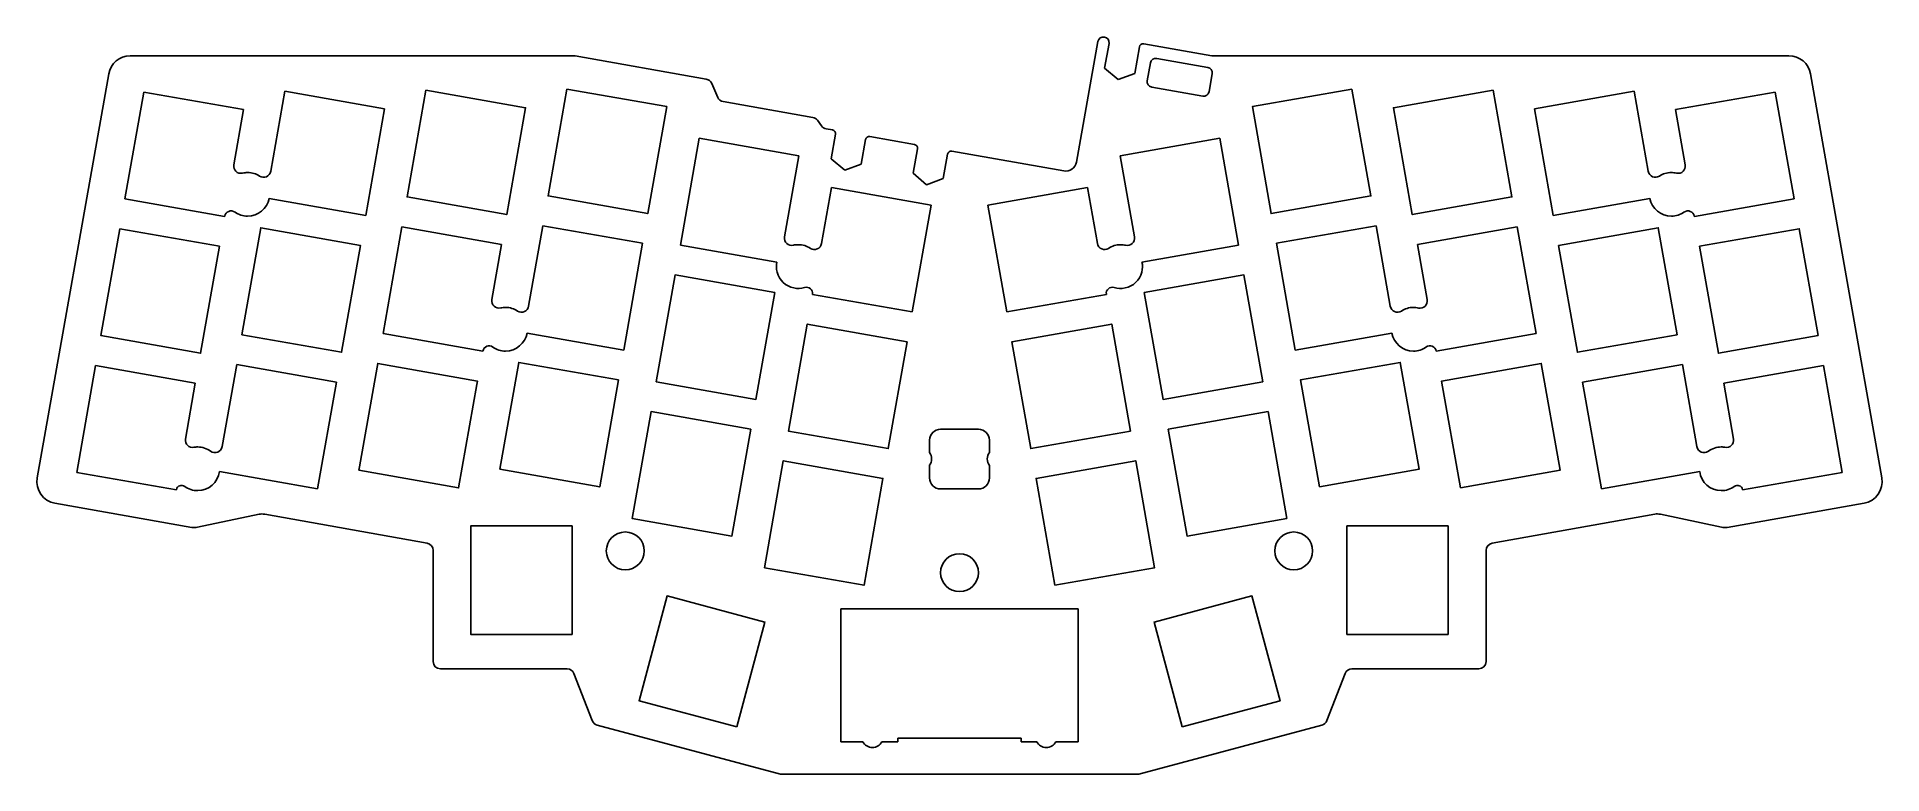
# Model space of a CAD drawing. Header units: millimetres. Extents: x 3 to 256, y -104 to -3.
import ezdxf

# ---------------------------------------------------------------- set-up
doc = ezdxf.new("R2010")
doc.units = ezdxf.units.MM
doc.layers.get('0').update_dxf_attribs({"linetype": 'CONTINUOUS'})

msp = doc.modelspace()

# ---------------------------------------------------------------- linework, layer by layer
for p, q in [((148.8, -3.68), (145.85, -20.22)), ((149.73, -7.33), (150.33, -3.95)), ((154.51, -4.41), (153.86, -8.06)), ((164.43, -5.64), (155.09, -4)), ((77.05, -5.64), (15.94, -5.64)), ((95.04, -8.84), (77.05, -5.64)), ((151.59, -8.89), (149.73, -7.33)), ((155.58, -9.07), (156.02, -6.61)), ((156.89, -6), (163.89, -7.23)), ((243.69, -5.64), (164.43, -5.64)), ((12.99, -8.11), (3.18, -63.58)), ((96.61, -11.34), (95.78, -9.43)), ((153.86, -8.06), (151.59, -8.89)), ((163.19, -11.17), (156.19, -9.94)), ((164.5, -8.1), (164.06, -10.56)), ((256.43, -63.58), (246.65, -8.12)), ((15.22, -25.29), (17.81, -10.62)), ((17.81, -10.62), (31.5, -13.03)), ((35.23, -21.49), (37.18, -10.48)), ((37.18, -10.48), (50.86, -12.9)), ((109.67, -14.1), (97.35, -11.93)), ((208.74, -12.9), (222.43, -10.48)), ((222.43, -10.48), (224.37, -21.49)), ((228.11, -13.03), (241.8, -10.62)), ((241.8, -10.62), (244.39, -25.29)), ((31.5, -13.03), (30.16, -20.6)), ((50.86, -12.9), (48.28, -27.57)), ((110.87, -15.27), (110.3, -14.49)), ((211.33, -27.57), (208.74, -12.9)), ((229.44, -20.6), (228.11, -13.03)), ((91.48, -31.63), (94.06, -16.96)), ((94.06, -16.96), (107.75, -19.37)), ((112.37, -15.82), (111.5, -15.67)), ((112.18, -19.77), (112.78, -16.4)), ((116.92, -17.13), (116.32, -20.5)), ((123.62, -17.81), (117.5, -16.72)), ((151.85, -19.37), (165.54, -16.96)), ((165.54, -16.96), (168.13, -31.63)), ((107.75, -19.37), (105.79, -30.5)), ((114.04, -21.33), (112.18, -19.77)), ((123.43, -21.77), (124.03, -18.39)), ((128.16, -19.12), (127.57, -22.5)), ((144.11, -21.43), (128.74, -18.71)), ((153.81, -30.5), (151.85, -19.37)), ((116.32, -20.5), (114.04, -21.33)), ((125.29, -23.33), (123.43, -21.77)), ((127.57, -22.5), (125.29, -23.33)), ((28.91, -27.71), (15.22, -25.29)), ((48.28, -27.57), (35.01, -25.23)), ((110.86, -31.41), (112.22, -23.71)), ((112.22, -23.71), (125.91, -26.13)), ((133.7, -26.13), (147.39, -23.71)), ((147.39, -23.71), (148.74, -31.4)), ((224.6, -25.23), (211.33, -27.57)), ((244.39, -25.29), (230.7, -27.71)), ((28.92, -27.66), (28.91, -27.71)), ((125.91, -26.13), (123.32, -40.8)), ((136.29, -40.8), (133.7, -26.13)), ((230.7, -27.71), (230.69, -27.66)), ((50.67, -43.78), (53.25, -29.1)), ((53.25, -29.1), (66.94, -31.52)), ((70.65, -40.01), (72.6, -28.96)), ((72.6, -28.96), (86.29, -31.38)), ((173.31, -31.38), (187, -28.97)), ((187, -28.97), (188.95, -40.01)), ((192.68, -31.52), (206.37, -29.1)), ((206.37, -29.1), (208.96, -43.78)), ((66.94, -31.52), (65.6, -39.1)), ((86.29, -31.38), (83.7, -46.05)), ((104.73, -33.97), (91.48, -31.63)), ((168.13, -31.63), (154.86, -33.97)), ((175.9, -46.05), (173.31, -31.38)), ((194.02, -39.11), (192.68, -31.52)), ((109.63, -38.39), (109.63, -38.38)), ((123.32, -40.8), (109.63, -38.39)), ((149.98, -38.39), (136.29, -40.8)), ((149.97, -38.37), (149.98, -38.39)), ((64.35, -46.19), (50.67, -43.78)), ((83.7, -46.05), (70.43, -43.71)), ((189.17, -43.71), (175.9, -46.05)), ((208.96, -43.78), (195.27, -46.19)), ((28.57, -59.29), (30.56, -48)), ((30.56, -48), (44.25, -50.42)), ((64.36, -46.18), (64.35, -46.19)), ((195.27, -46.19), (195.27, -46.18)), ((215.36, -50.42), (229.05, -48)), ((229.05, -48), (231.04, -59.29)), ((8.6, -62.82), (11.19, -48.14)), ((11.19, -48.14), (24.88, -50.56)), ((24.88, -50.56), (23.53, -58.24)), ((44.25, -50.42), (41.66, -65.09)), ((217.94, -65.09), (215.36, -50.42)), ((234.73, -50.56), (248.41, -48.14)), ((236.08, -58.24), (234.73, -50.56)), ((248.41, -48.14), (250.03, -57.32)), ((127.2, -56.89), (132.4, -56.89)), ((250.03, -57.32), (251, -62.82)), ((125.7, -60.11), (125.7, -58.39)), ((133.9, -58.39), (133.9, -60.1)), ((22.29, -65.23), (8.6, -62.82)), ((41.66, -65.09), (28.18, -62.71)), ((125.7, -63.59), (125.7, -61.85)), ((133.9, -61.86), (133.9, -63.59)), ((231.43, -62.71), (217.94, -65.09)), ((251, -62.82), (237.31, -65.23)), ((22.3, -65.19), (22.29, -65.23)), ((132.4, -65.09), (127.2, -65.09)), ((237.31, -65.23), (237.31, -65.19)), ((256.43, -63.58), (256.43, -63.58)), ((5.61, -67.06), (24.42, -70.37)), ((235.2, -70.37), (253.99, -67.06)), ((25.18, -70.36), (33.64, -68.57)), ((34.41, -68.56), (56.71, -72.55)), ((202.93, -72.55), (225.26, -68.56)), ((226.03, -68.57), (234.44, -70.36)), ((57.54, -73.54), (57.54, -88.79)), ((202.1, -88.79), (202.1, -73.53)), ((113.51, -99.79), (113.51, -81.54)), ((113.51, -81.54), (146.09, -81.54)), ((146.09, -81.54), (146.09, -89.8)), ((58.54, -89.79), (75.94, -89.79)), ((76.87, -90.43), (79.38, -96.9)), ((146.09, -89.8), (146.1, -89.8)), ((146.1, -89.8), (146.1, -92.58)), ((180.24, -96.9), (182.75, -90.43)), ((183.68, -89.79), (201.1, -89.79)), ((146.1, -92.58), (146.09, -92.58)), ((146.09, -92.58), (146.09, -99.79)), ((80.06, -97.51), (105.24, -104.24)), ((154.43, -104.24), (179.57, -97.51)), ((116.53, -99.79), (113.51, -99.79)), ((121.33, -99.79), (119.16, -99.79)), ((138.27, -99.31), (121.33, -99.31)), ((121.33, -99.31), (121.33, -99.79)), ((138.27, -99.79), (138.27, -99.31)), ((140.41, -99.79), (138.27, -99.79)), ((146.09, -99.79), (143.04, -99.79)), ((105.24, -104.24), (154.43, -104.24))]:
    msp.add_line(p, q)
for points in [[(56.54, -10.34), (70.23, -12.76), (67.65, -27.43), (53.96, -25.02)], [(75.91, -10.2), (89.6, -12.62), (87.01, -27.29), (73.32, -24.88)], [(183.69, -10.21), (186.28, -24.88), (172.59, -27.3), (170.01, -12.62)], [(203.06, -10.34), (205.65, -25.02), (191.96, -27.43), (189.37, -12.76)], [(14.5, -29.38), (28.19, -31.79), (25.6, -46.47), (11.91, -44.05)], [(31.28, -43.92), (33.87, -29.24), (47.56, -31.66), (44.97, -46.33)], [(212.05, -31.66), (225.74, -29.24), (228.33, -43.92), (214.64, -46.33)], [(247.69, -44.05), (234, -46.47), (231.42, -31.79), (245.11, -29.38)], [(104.45, -38.13), (101.86, -52.81), (88.17, -50.39), (90.76, -35.72)], [(171.44, -50.39), (157.75, -52.81), (155.16, -38.13), (168.85, -35.72)], [(122.6, -44.89), (120.01, -59.56), (106.32, -57.15), (108.91, -42.47)], [(153.28, -57.15), (139.59, -59.56), (137.01, -44.89), (150.7, -42.47)], [(47.34, -62.54), (47.43, -62.05), (49.84, -48.36), (49.93, -47.86), (63.62, -50.28), (63.53, -50.77), (61.03, -64.95)], [(66.71, -62.4), (69.29, -47.72), (82.98, -50.14), (80.4, -64.81)], [(179.21, -64.81), (176.62, -50.14), (190.31, -47.73), (192.9, -62.4)], [(198.58, -64.95), (195.99, -50.28), (209.68, -47.86), (212.26, -62.54)], [(101.14, -56.89), (98.55, -71.57), (84.86, -69.15), (87.45, -54.48)], [(174.74, -69.15), (161.06, -71.57), (158.47, -56.89), (172.16, -54.48)], [(103.01, -75.91), (105.6, -61.23), (119.29, -63.65), (116.7, -78.32)], [(142.9, -78.32), (140.31, -63.65), (154, -61.23), (156.59, -75.91)], [(76.61, -85.07), (62.71, -85.07), (62.71, -70.17), (76.61, -70.17)], [(196.89, -85.07), (182.99, -85.07), (182.99, -70.17), (196.89, -70.17)], [(99.22, -97.77), (85.8, -94.18), (89.65, -79.78), (103.08, -83.38)], [(160.38, -97.77), (156.52, -83.38), (169.95, -79.78), (173.81, -94.18)]]:
    msp.add_lwpolyline(points, close=True)
for points in [[(149.7, -3.06), (149.28, -2.98), (148.88, -3.26), (148.8, -3.68)], [(150.33, -3.95), (150.4, -3.53), (150.12, -3.13), (149.7, -3.06)], [(155.09, -4), (154.82, -3.95), (154.56, -4.13), (154.51, -4.41)], [(15.94, -5.64), (14.49, -5.64), (13.24, -6.68), (12.99, -8.11)], [(156.02, -6.61), (156.09, -6.2), (156.48, -5.92), (156.89, -6)], [(163.89, -7.23), (164.3, -7.3), (164.57, -7.69), (164.5, -8.1)], [(246.65, -8.12), (246.39, -6.68), (245.15, -5.64), (243.69, -5.64)], [(95.78, -9.43), (95.65, -9.12), (95.37, -8.9), (95.04, -8.84)], [(156.19, -9.94), (155.78, -9.86), (155.51, -9.48), (155.58, -9.07)], [(97.35, -11.93), (97.02, -11.87), (96.74, -11.65), (96.61, -11.34)], [(164.06, -10.56), (163.99, -10.97), (163.6, -11.24), (163.19, -11.17)], [(110.3, -14.49), (110.15, -14.29), (109.92, -14.15), (109.67, -14.1)], [(111.5, -15.67), (111.25, -15.62), (111.02, -15.48), (110.87, -15.27)], [(112.78, -16.4), (112.83, -16.13), (112.65, -15.87), (112.37, -15.82)], [(117.5, -16.72), (117.22, -16.68), (116.96, -16.86), (116.92, -17.13)], [(124.03, -18.39), (124.08, -18.12), (123.89, -17.86), (123.62, -17.81)], [(128.74, -18.71), (128.47, -18.67), (128.21, -18.85), (128.16, -19.12)], [(145.85, -20.22), (145.7, -21.03), (144.93, -21.58), (144.11, -21.43)], [(30.16, -20.6), (30.04, -21.3), (30.67, -21.91), (31.37, -21.74)], [(31.37, -21.74), (31.59, -21.69), (31.82, -21.66), (32.06, -21.66)], [(32.06, -21.66), (32.67, -21.66), (33.24, -21.84), (33.71, -22.15)], [(33.71, -22.15), (34.31, -22.55), (35.11, -22.19), (35.23, -21.49)], [(224.37, -21.49), (224.49, -22.19), (225.3, -22.55), (225.89, -22.15)], [(225.89, -22.15), (226.37, -21.84), (226.93, -21.66), (227.54, -21.66)], [(227.54, -21.66), (227.78, -21.66), (228.02, -21.69), (228.24, -21.74)], [(228.24, -21.74), (228.93, -21.91), (229.57, -21.3), (229.44, -20.6)], [(35.01, -25.23), (34.74, -26.61), (33.53, -27.66), (32.06, -27.66)], [(227.54, -27.66), (226.08, -27.66), (224.86, -26.61), (224.6, -25.23)], [(30.34, -27.11), (29.79, -26.72), (29.03, -27), (28.92, -27.66)], [(32.06, -27.66), (31.42, -27.66), (30.82, -27.46), (30.34, -27.11)], [(229.27, -27.11), (228.78, -27.46), (228.19, -27.66), (227.54, -27.66)], [(230.69, -27.66), (230.57, -27), (229.81, -26.72), (229.27, -27.11)], [(105.79, -30.5), (105.67, -31.2), (106.3, -31.8), (106.99, -31.64)], [(106.99, -31.64), (107.21, -31.59), (107.43, -31.57), (107.67, -31.57)], [(107.67, -31.57), (108.28, -31.57), (108.85, -31.75), (109.33, -32.07)], [(109.33, -32.07), (109.92, -32.47), (110.74, -32.12), (110.86, -31.41)], [(148.74, -31.4), (148.87, -32.1), (149.67, -32.46), (150.27, -32.07)], [(150.27, -32.07), (150.74, -31.75), (151.31, -31.57), (151.92, -31.57)], [(151.92, -31.57), (152.16, -31.57), (152.39, -31.6), (152.61, -31.65)], [(152.61, -31.65), (153.31, -31.82), (153.94, -31.21), (153.81, -30.5)], [(104.77, -35.35), (104.64, -34.87), (104.64, -34.4), (104.73, -33.97)], [(107.05, -37.51), (105.95, -37.29), (105.05, -36.43), (104.77, -35.35)], [(154.82, -35.35), (154.54, -36.43), (153.64, -37.28), (152.54, -37.51)], [(154.86, -33.97), (154.95, -34.4), (154.94, -34.87), (154.82, -35.35)], [(108.53, -37.44), (108.07, -37.58), (107.57, -37.61), (107.05, -37.51)], [(109.63, -38.38), (109.74, -37.75), (109.14, -37.26), (108.53, -37.44)], [(151.05, -37.44), (150.45, -37.26), (149.86, -37.75), (149.97, -38.37)], [(152.54, -37.51), (152.02, -37.61), (151.51, -37.58), (151.05, -37.44)], [(65.6, -39.1), (65.48, -39.81), (66.11, -40.41), (66.81, -40.25)], [(66.81, -40.25), (67.02, -40.2), (67.25, -40.17), (67.48, -40.17)], [(67.48, -40.17), (68.09, -40.17), (68.66, -40.36), (69.13, -40.67)], [(69.13, -40.67), (69.73, -41.07), (70.53, -40.71), (70.65, -40.01)], [(188.95, -40.01), (189.07, -40.71), (189.88, -41.07), (190.47, -40.67)], [(190.47, -40.67), (190.95, -40.36), (191.51, -40.17), (192.12, -40.17)], [(192.12, -40.17), (192.36, -40.17), (192.59, -40.2), (192.82, -40.26)], [(192.82, -40.26), (193.51, -40.42), (194.14, -39.81), (194.02, -39.11)], [(65.75, -45.63), (65.22, -45.25), (64.47, -45.53), (64.36, -46.18)], [(70.43, -43.71), (70.18, -45.11), (68.95, -46.18), (67.48, -46.18)], [(192.12, -46.18), (190.65, -46.18), (189.43, -45.11), (189.17, -43.71)], [(195.27, -46.18), (195.15, -45.52), (194.39, -45.24), (193.85, -45.63)], [(67.48, -46.18), (66.84, -46.18), (66.24, -45.97), (65.75, -45.63)], [(193.85, -45.63), (193.36, -45.97), (192.77, -46.18), (192.12, -46.18)], [(23.53, -58.24), (23.4, -58.93), (24.01, -59.49), (24.7, -59.37)], [(125.7, -58.39), (125.7, -57.57), (126.37, -56.89), (127.2, -56.89)], [(132.4, -56.89), (133.23, -56.89), (133.9, -57.57), (133.9, -58.39)], [(234.9, -59.37), (235.59, -59.49), (236.2, -58.93), (236.08, -58.24)], [(24.7, -59.37), (24.87, -59.34), (25.04, -59.33), (25.21, -59.33)], [(25.21, -59.33), (25.87, -59.33), (26.49, -59.55), (26.98, -59.91)], [(26.98, -59.91), (27.59, -60.35), (28.44, -60.02), (28.57, -59.29)], [(125.98, -60.98), (125.98, -60.65), (125.88, -60.35), (125.7, -60.11)], [(133.9, -60.1), (133.72, -60.34), (133.61, -60.65), (133.61, -60.98)], [(231.04, -59.29), (231.17, -60.03), (232.02, -60.36), (232.62, -59.91)], [(232.62, -59.91), (233.12, -59.55), (233.73, -59.33), (234.4, -59.33)], [(234.4, -59.33), (234.57, -59.33), (234.74, -59.34), (234.9, -59.37)], [(28.18, -62.71), (27.99, -64.19), (26.73, -65.33), (25.21, -65.33)], [(125.7, -61.85), (125.88, -61.6), (125.98, -61.3), (125.98, -60.98)], [(133.61, -60.98), (133.61, -61.31), (133.72, -61.61), (133.9, -61.86)], [(234.4, -65.33), (232.87, -65.33), (231.62, -64.19), (231.43, -62.71)], [(3.18, -63.58), (2.89, -65.22), (3.98, -66.77), (5.61, -67.06)], [(23.44, -64.75), (23, -64.43), (22.39, -64.66), (22.3, -65.19)], [(25.21, -65.33), (24.55, -65.33), (23.93, -65.11), (23.44, -64.75)], [(127.2, -65.09), (126.37, -65.09), (125.7, -64.42), (125.7, -63.59)], [(133.9, -63.59), (133.9, -64.42), (133.23, -65.09), (132.4, -65.09)], [(236.17, -64.75), (235.67, -65.11), (235.06, -65.33), (234.4, -65.33)], [(237.31, -65.19), (237.21, -64.66), (236.6, -64.44), (236.17, -64.75)], [(253.99, -67.06), (255.63, -66.77), (256.72, -65.22), (256.43, -63.58)], [(24.42, -70.37), (24.67, -70.41), (24.93, -70.41), (25.18, -70.36)], [(33.64, -68.57), (33.89, -68.52), (34.15, -68.52), (34.41, -68.56)], [(225.26, -68.56), (225.51, -68.51), (225.77, -68.52), (226.03, -68.57)], [(234.44, -70.36), (234.69, -70.41), (234.95, -70.41), (235.2, -70.37)], [(56.71, -72.55), (57.19, -72.64), (57.54, -73.05), (57.54, -73.54)], [(81.31, -73.6), (81.31, -72.16), (82.48, -71), (83.91, -71)], [(83.91, -71), (85.35, -71), (86.52, -72.16), (86.52, -73.6)], [(173.09, -73.6), (173.09, -72.17), (174.26, -71), (175.69, -71)], [(175.69, -71), (177.13, -71), (178.29, -72.17), (178.29, -73.6)], [(202.1, -73.53), (202.1, -73.05), (202.45, -72.63), (202.93, -72.55)], [(83.91, -76.2), (82.48, -76.2), (81.31, -75.03), (81.31, -73.6)], [(86.52, -73.6), (86.52, -75.03), (85.35, -76.2), (83.91, -76.2)], [(127.21, -76.59), (127.21, -75.15), (128.37, -73.99), (129.81, -73.99)], [(129.81, -73.99), (131.24, -73.99), (132.41, -75.15), (132.41, -76.59)], [(175.69, -76.2), (174.26, -76.2), (173.09, -75.04), (173.09, -73.6)], [(178.29, -73.6), (178.29, -75.04), (177.13, -76.2), (175.69, -76.2)], [(129.81, -79.19), (128.37, -79.19), (127.21, -78.02), (127.21, -76.59)], [(132.41, -76.59), (132.41, -78.02), (131.24, -79.19), (129.81, -79.19)], [(57.54, -88.79), (57.54, -89.34), (57.98, -89.79), (58.54, -89.79)], [(75.94, -89.79), (76.35, -89.79), (76.72, -90.04), (76.87, -90.43)], [(182.75, -90.43), (182.9, -90.04), (183.27, -89.79), (183.68, -89.79)], [(201.1, -89.79), (201.66, -89.79), (202.1, -89.34), (202.1, -88.79)], [(79.38, -96.9), (79.5, -97.2), (79.75, -97.42), (80.06, -97.51)], [(179.57, -97.51), (179.88, -97.42), (180.13, -97.2), (180.24, -96.9)], [(117.85, -100.58), (117.28, -100.58), (116.79, -100.26), (116.53, -99.79)], [(119.16, -99.79), (118.91, -100.26), (118.42, -100.58), (117.85, -100.58)], [(141.72, -100.58), (141.15, -100.58), (140.66, -100.26), (140.41, -99.79)], [(143.04, -99.79), (142.79, -100.26), (142.3, -100.58), (141.72, -100.58)]]:
    msp.add_open_spline(points, degree=3)

doc.saveas('drawing.dxf')
